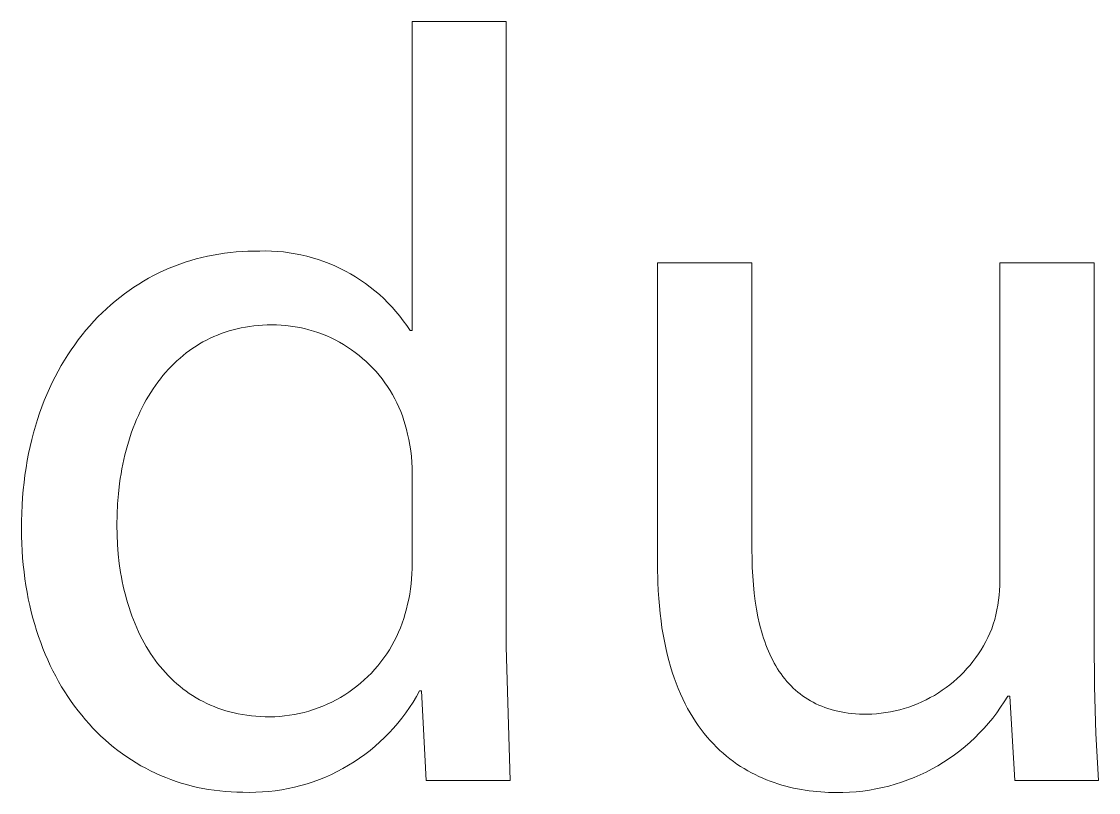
# Model space of a CAD drawing. Header units: millimetres. Extents: x 2840 to 6121, y 744 to 3036.
# Drawn here: x 5120.94 to 5154.01, y 798.66 to 822.35 of the extents above; entities that cross this region are included whole.
import ezdxf

# ---------------------------------------------------------------- set-up
doc = ezdxf.new("R2010")
doc.units = ezdxf.units.MM
doc.header["$MEASUREMENT"] = 0
doc.layers.add('Domyślny', color=7, linetype='Continuous', true_color=0x000000)

msp = doc.modelspace()

# ---------------------------------------------------------------- linework, layer by layer
at = {"layer": 'Domyślny', "color": 18, "lineweight": 15, "true_color": 0x000000}
for p, q in [((5132.936, 812.852), (5132.936, 822.347)), ((5132.936, 822.347), (5135.821, 822.347)), ((5135.821, 822.347), (5135.821, 803.139)), ((5127.175, 815.23), (5127.353, 815.251)), ((5127.353, 815.251), (5127.531, 815.268)), ((5127.531, 815.268), (5127.711, 815.279)), ((5127.711, 815.279), (5127.892, 815.287)), ((5127.892, 815.287), (5128.074, 815.289)), ((5128.074, 815.289), (5128.256, 815.297)), ((5128.256, 815.297), (5128.438, 815.299)), ((5128.438, 815.299), (5128.62, 815.294)), ((5128.62, 815.294), (5128.801, 815.284)), ((5128.801, 815.284), (5128.983, 815.267)), ((5128.983, 815.267), (5129.163, 815.244)), ((5125.802, 814.896), (5125.968, 814.954)), ((5125.968, 814.954), (5126.136, 815.007)), ((5126.136, 815.007), (5126.306, 815.055)), ((5126.306, 815.055), (5126.477, 815.099)), ((5126.477, 815.099), (5126.649, 815.139)), ((5126.649, 815.139), (5126.823, 815.174)), ((5126.823, 815.174), (5126.998, 815.204)), ((5126.998, 815.204), (5127.175, 815.23)), ((5129.163, 815.244), (5129.343, 815.215)), ((5129.343, 815.215), (5129.521, 815.179)), ((5129.521, 815.179), (5129.698, 815.138)), ((5129.698, 815.138), (5129.874, 815.09)), ((5129.874, 815.09), (5130.048, 815.037)), ((5130.048, 815.037), (5130.22, 814.977)), ((5130.22, 814.977), (5130.39, 814.912)), ((5140.475, 805.622), (5140.475, 814.931)), ((5140.475, 814.931), (5143.37, 814.931)), ((5143.37, 814.931), (5143.37, 806.124)), ((5150.986, 805.174), (5150.986, 814.931)), ((5150.986, 814.931), (5153.881, 814.931)), ((5153.881, 814.931), (5153.881, 803.36)), ((5124.997, 814.544), (5125.155, 814.623)), ((5125.155, 814.623), (5125.314, 814.698)), ((5125.314, 814.698), (5125.475, 814.768)), ((5125.475, 814.768), (5125.638, 814.834)), ((5125.638, 814.834), (5125.802, 814.896)), ((5130.39, 814.912), (5130.557, 814.841)), ((5130.557, 814.841), (5130.722, 814.764)), ((5130.722, 814.764), (5130.885, 814.682)), ((5130.885, 814.682), (5131.044, 814.594)), ((5131.044, 814.594), (5131.2, 814.5)), ((5124.389, 814.185), (5124.538, 814.281)), ((5124.538, 814.281), (5124.689, 814.373)), ((5124.689, 814.373), (5124.842, 814.46)), ((5124.842, 814.46), (5124.997, 814.544)), ((5131.2, 814.5), (5131.353, 814.402)), ((5131.353, 814.402), (5131.503, 814.298)), ((5131.503, 814.298), (5131.648, 814.189)), ((5123.957, 813.872), (5124.099, 813.98)), ((5124.099, 813.98), (5124.243, 814.085)), ((5124.243, 814.085), (5124.389, 814.185)), ((5131.648, 814.189), (5131.79, 814.075)), ((5131.79, 814.075), (5131.928, 813.956)), ((5131.928, 813.956), (5132.062, 813.833)), ((5123.546, 813.523), (5123.681, 813.643)), ((5123.681, 813.643), (5123.817, 813.76)), ((5123.817, 813.76), (5123.957, 813.872)), ((5132.062, 813.833), (5132.192, 813.705)), ((5132.192, 813.705), (5132.317, 813.573)), ((5123.159, 813.138), (5123.285, 813.27)), ((5123.285, 813.27), (5123.414, 813.398)), ((5123.414, 813.398), (5123.546, 813.523)), ((5132.317, 813.573), (5132.437, 813.437)), ((5132.437, 813.437), (5132.553, 813.296)), ((5132.553, 813.296), (5132.664, 813.152)), ((5122.915, 812.861), (5123.036, 813.001)), ((5123.036, 813.001), (5123.159, 813.138)), ((5127.686, 812.935), (5127.56, 812.907)), ((5127.814, 812.959), (5127.686, 812.935)), ((5127.944, 812.98), (5127.814, 812.959)), ((5128.075, 812.997), (5127.944, 812.98)), ((5128.209, 813.01), (5128.075, 812.997)), ((5128.344, 813.02), (5128.209, 813.01)), ((5128.481, 813.025), (5128.344, 813.02)), ((5128.62, 813.027), (5128.481, 813.025)), ((5128.765, 813.026), (5128.62, 813.027)), ((5128.91, 813.019), (5128.765, 813.026)), ((5129.054, 813.007), (5128.91, 813.019)), ((5129.198, 812.991), (5129.054, 813.007)), ((5129.341, 812.97), (5129.198, 812.991)), ((5129.484, 812.943), (5129.341, 812.97)), ((5129.625, 812.912), (5129.484, 812.943)), ((5132.664, 813.152), (5132.77, 813.004)), ((5132.77, 813.004), (5132.871, 812.852)), ((5122.683, 812.57), (5122.798, 812.717)), ((5122.798, 812.717), (5122.915, 812.861)), ((5126.73, 812.616), (5126.619, 812.561)), ((5126.843, 812.668), (5126.73, 812.616)), ((5126.957, 812.716), (5126.843, 812.668)), ((5127.074, 812.761), (5126.957, 812.716)), ((5127.193, 812.803), (5127.074, 812.761)), ((5127.313, 812.841), (5127.193, 812.803)), ((5127.435, 812.876), (5127.313, 812.841)), ((5127.56, 812.907), (5127.435, 812.876)), ((5129.766, 812.876), (5129.625, 812.912)), ((5129.905, 812.836), (5129.766, 812.876)), ((5130.042, 812.79), (5129.905, 812.836)), ((5130.178, 812.74), (5130.042, 812.79)), ((5130.312, 812.686), (5130.178, 812.74)), ((5130.444, 812.626), (5130.312, 812.686)), ((5130.574, 812.563), (5130.444, 812.626)), ((5132.871, 812.852), (5132.936, 812.852)), ((5122.463, 812.263), (5122.571, 812.418)), ((5122.571, 812.418), (5122.683, 812.57)), ((5126.196, 812.309), (5126.096, 812.239)), ((5126.299, 812.377), (5126.196, 812.309)), ((5126.404, 812.441), (5126.299, 812.377)), ((5126.511, 812.503), (5126.404, 812.441)), ((5126.619, 812.561), (5126.511, 812.503)), ((5130.702, 812.495), (5130.574, 812.563)), ((5130.828, 812.422), (5130.702, 812.495)), ((5130.951, 812.346), (5130.828, 812.422)), ((5131.071, 812.265), (5130.951, 812.346)), ((5122.157, 811.775), (5122.256, 811.941)), ((5122.256, 811.941), (5122.358, 812.104)), ((5122.358, 812.104), (5122.463, 812.263)), ((5125.806, 812.009), (5125.713, 811.926)), ((5125.9, 812.088), (5125.806, 812.009)), ((5125.997, 812.165), (5125.9, 812.088)), ((5126.096, 812.239), (5125.997, 812.165)), ((5131.188, 812.18), (5131.071, 812.265)), ((5131.303, 812.091), (5131.188, 812.18)), ((5131.414, 811.998), (5131.303, 812.091)), ((5131.522, 811.902), (5131.414, 811.998)), ((5122.061, 811.605), (5122.157, 811.775)), ((5125.448, 811.662), (5125.364, 811.568)), ((5125.535, 811.753), (5125.448, 811.662)), ((5125.623, 811.841), (5125.535, 811.753)), ((5125.713, 811.926), (5125.623, 811.841)), ((5131.627, 811.802), (5131.522, 811.902)), ((5131.728, 811.699), (5131.627, 811.802)), ((5131.826, 811.592), (5131.728, 811.699)), ((5121.881, 811.254), (5121.97, 811.431)), ((5121.97, 811.431), (5122.061, 811.605)), ((5125.203, 811.373), (5125.125, 811.271)), ((5125.283, 811.472), (5125.203, 811.373)), ((5125.364, 811.568), (5125.283, 811.472)), ((5131.92, 811.481), (5131.826, 811.592)), ((5132.01, 811.368), (5131.92, 811.481)), ((5132.096, 811.252), (5132.01, 811.368)), ((5121.715, 810.889), (5121.796, 811.073)), ((5121.796, 811.073), (5121.881, 811.254)), ((5124.906, 810.951), (5124.837, 810.839)), ((5124.977, 811.06), (5124.906, 810.951)), ((5125.05, 811.167), (5124.977, 811.06)), ((5125.125, 811.271), (5125.05, 811.167)), ((5132.178, 811.132), (5132.096, 811.252)), ((5132.257, 811.011), (5132.178, 811.132)), ((5132.331, 810.886), (5132.257, 811.011)), ((5121.563, 810.51), (5121.637, 810.701)), ((5121.637, 810.701), (5121.715, 810.889)), ((5124.771, 810.725), (5124.707, 810.608)), ((5124.837, 810.839), (5124.771, 810.725)), ((5132.4, 810.759), (5132.331, 810.886)), ((5132.465, 810.63), (5132.4, 810.759)), ((5132.526, 810.498), (5132.465, 810.63)), ((5121.427, 810.117), (5121.493, 810.315)), ((5121.493, 810.315), (5121.563, 810.51)), ((5124.585, 810.368), (5124.527, 810.245)), ((5124.645, 810.49), (5124.585, 810.368)), ((5124.707, 810.608), (5124.645, 810.49)), ((5132.583, 810.365), (5132.526, 810.498)), ((5132.634, 810.229), (5132.583, 810.365)), ((5121.365, 809.916), (5121.427, 810.117)), ((5124.42, 809.992), (5124.369, 809.862)), ((5124.472, 810.119), (5124.42, 809.992)), ((5124.527, 810.245), (5124.472, 810.119)), ((5132.681, 810.092), (5132.634, 810.229)), ((5132.724, 809.954), (5132.681, 810.092)), ((5121.252, 809.503), (5121.307, 809.711)), ((5121.307, 809.711), (5121.365, 809.916)), ((5124.321, 809.73), (5124.275, 809.596)), ((5124.369, 809.862), (5124.321, 809.73)), ((5132.761, 809.814), (5132.724, 809.954)), ((5132.794, 809.673), (5132.761, 809.814)), ((5132.832, 809.502), (5132.794, 809.673)), ((5121.202, 809.291), (5121.252, 809.503)), ((5124.191, 809.321), (5124.152, 809.181)), ((5124.232, 809.459), (5124.191, 809.321)), ((5124.275, 809.596), (5124.232, 809.459)), ((5132.864, 809.331), (5132.832, 809.502)), ((5132.891, 809.158), (5132.864, 809.331)), ((5121.114, 808.859), (5121.156, 809.077)), ((5121.156, 809.077), (5121.202, 809.291)), ((5124.116, 809.039), (5124.082, 808.896)), ((5124.152, 809.181), (5124.116, 809.039)), ((5132.911, 808.984), (5132.891, 809.158)), ((5132.925, 808.81), (5132.911, 808.984)), ((5121.044, 808.413), (5121.077, 808.638)), ((5121.077, 808.638), (5121.114, 808.859)), ((5124.051, 808.75), (5124.022, 808.603)), ((5124.082, 808.896), (5124.051, 808.75)), ((5132.934, 808.635), (5132.925, 808.81)), ((5132.936, 808.46), (5132.934, 808.635)), ((5121.015, 808.186), (5121.044, 808.413)), ((5123.971, 808.303), (5123.949, 808.15)), ((5123.995, 808.454), (5123.971, 808.303)), ((5124.022, 808.603), (5123.995, 808.454)), ((5132.936, 805.696), (5132.936, 808.46)), ((5120.991, 807.955), (5121.015, 808.186)), ((5123.949, 808.15), (5123.914, 807.841)), ((5120.956, 807.484), (5120.971, 807.721)), ((5120.971, 807.721), (5120.991, 807.955)), ((5123.914, 807.841), (5123.888, 807.525)), ((5120.946, 807.245), (5120.956, 807.484)), ((5123.888, 807.525), (5123.873, 807.203)), ((5120.939, 806.756), (5120.94, 807.002)), ((5120.94, 807.002), (5120.946, 807.245)), ((5123.873, 807.203), (5123.868, 806.876)), ((5120.942, 806.53), (5120.939, 806.756)), ((5123.868, 806.876), (5123.872, 806.576)), ((5120.948, 806.307), (5120.942, 806.53)), ((5123.872, 806.576), (5123.886, 806.28)), ((5120.959, 806.086), (5120.948, 806.307)), ((5120.974, 805.867), (5120.959, 806.086)), ((5123.886, 806.28), (5123.909, 805.988)), ((5123.909, 805.988), (5123.941, 805.701)), ((5143.37, 806.124), (5143.373, 805.844)), ((5120.993, 805.651), (5120.974, 805.867)), ((5123.941, 805.701), (5123.983, 805.418)), ((5132.936, 805.539), (5132.936, 805.696)), ((5143.373, 805.844), (5143.381, 805.571)), ((5121.016, 805.438), (5120.993, 805.651)), ((5121.043, 805.227), (5121.016, 805.438)), ((5123.983, 805.418), (5124.007, 805.278)), ((5132.92, 805.225), (5132.93, 805.382)), ((5132.93, 805.382), (5132.936, 805.539)), ((5140.484, 805.111), (5140.475, 805.622)), ((5143.381, 805.571), (5143.395, 805.303)), ((5121.074, 805.019), (5121.043, 805.227)), ((5121.109, 804.813), (5121.074, 805.019)), ((5124.007, 805.278), (5124.033, 805.14)), ((5124.033, 805.14), (5124.062, 805.003)), ((5124.062, 805.003), (5124.093, 804.867)), ((5132.884, 804.913), (5132.904, 805.069)), ((5132.904, 805.069), (5132.92, 805.225)), ((5140.494, 804.865), (5140.484, 805.111)), ((5143.395, 805.303), (5143.415, 805.041)), ((5143.415, 805.041), (5143.441, 804.786)), ((5150.976, 804.871), (5150.983, 805.022)), ((5150.983, 805.022), (5150.986, 805.174)), ((5121.148, 804.61), (5121.109, 804.813)), ((5124.093, 804.867), (5124.127, 804.733)), ((5124.127, 804.733), (5124.162, 804.601)), ((5132.829, 804.604), (5132.859, 804.758)), ((5132.859, 804.758), (5132.884, 804.913)), ((5140.509, 804.625), (5140.494, 804.865)), ((5143.441, 804.786), (5143.472, 804.538)), ((5150.945, 804.57), (5150.963, 804.72)), ((5150.963, 804.72), (5150.976, 804.871)), ((5121.191, 804.41), (5121.148, 804.61)), ((5121.238, 804.212), (5121.191, 804.41)), ((5124.162, 804.601), (5124.2, 804.47)), ((5124.2, 804.47), (5124.24, 804.34)), ((5124.24, 804.34), (5124.283, 804.213)), ((5132.761, 804.303), (5132.794, 804.45)), ((5132.794, 804.45), (5132.829, 804.604)), ((5140.528, 804.391), (5140.509, 804.625)), ((5140.551, 804.163), (5140.528, 804.391)), ((5143.472, 804.538), (5143.51, 804.296)), ((5150.895, 804.271), (5150.923, 804.42)), ((5150.923, 804.42), (5150.945, 804.57)), ((5121.288, 804.018), (5121.238, 804.212)), ((5121.343, 803.826), (5121.288, 804.018)), ((5124.283, 804.213), (5124.328, 804.087)), ((5124.328, 804.087), (5124.375, 803.963)), ((5132.63, 803.867), (5132.679, 804.011)), ((5132.679, 804.011), (5132.722, 804.156)), ((5132.722, 804.156), (5132.761, 804.303)), ((5140.578, 803.94), (5140.551, 804.163)), ((5143.51, 804.296), (5143.555, 804.062)), ((5143.555, 804.062), (5143.606, 803.834)), ((5150.825, 803.977), (5150.862, 804.123)), ((5150.862, 804.123), (5150.895, 804.271)), ((5121.4, 803.637), (5121.343, 803.826)), ((5124.375, 803.963), (5124.424, 803.84)), ((5124.424, 803.84), (5124.476, 803.72)), ((5124.476, 803.72), (5124.53, 803.601)), ((5132.518, 803.586), (5132.577, 803.725)), ((5132.577, 803.725), (5132.63, 803.867)), ((5140.608, 803.723), (5140.578, 803.94)), ((5140.643, 803.511), (5140.608, 803.723)), ((5143.606, 803.834), (5143.634, 803.724)), ((5143.634, 803.724), (5143.663, 803.615)), ((5150.678, 803.555), (5150.734, 803.688)), ((5150.734, 803.688), (5150.782, 803.832)), ((5150.782, 803.832), (5150.825, 803.977)), ((5121.462, 803.451), (5121.4, 803.637)), ((5121.527, 803.267), (5121.462, 803.451)), ((5124.53, 803.601), (5124.586, 803.484)), ((5124.586, 803.484), (5124.645, 803.37)), ((5124.645, 803.37), (5124.706, 803.257)), ((5132.387, 803.313), (5132.455, 803.448)), ((5132.455, 803.448), (5132.518, 803.586)), ((5140.681, 803.306), (5140.643, 803.511)), ((5143.663, 803.615), (5143.695, 803.508)), ((5143.695, 803.508), (5143.728, 803.403)), ((5143.728, 803.403), (5143.762, 803.3)), ((5150.551, 803.295), (5150.617, 803.424)), ((5150.617, 803.424), (5150.678, 803.555)), ((5153.881, 803.36), (5153.888, 801.917)), ((5121.596, 803.087), (5121.527, 803.267)), ((5121.668, 802.91), (5121.596, 803.087)), ((5124.706, 803.257), (5124.769, 803.147)), ((5124.769, 803.147), (5124.835, 803.038)), ((5124.835, 803.038), (5124.902, 802.932)), ((5132.155, 802.922), (5132.236, 803.049)), ((5132.236, 803.049), (5132.314, 803.18)), ((5132.314, 803.18), (5132.387, 803.313)), ((5135.821, 803.139), (5135.941, 799.031)), ((5140.723, 803.105), (5140.681, 803.306)), ((5140.768, 802.91), (5140.723, 803.105)), ((5143.762, 803.3), (5143.799, 803.198)), ((5143.799, 803.198), (5143.837, 803.099)), ((5143.837, 803.099), (5143.878, 803.002)), ((5150.329, 802.924), (5150.407, 803.045)), ((5150.407, 803.045), (5150.481, 803.169)), ((5150.481, 803.169), (5150.551, 803.295)), ((5121.743, 802.736), (5121.668, 802.91)), ((5121.822, 802.565), (5121.743, 802.736)), ((5124.902, 802.932), (5124.972, 802.828)), ((5124.972, 802.828), (5125.045, 802.727)), ((5125.045, 802.727), (5125.119, 802.628)), ((5131.978, 802.676), (5132.068, 802.797)), ((5132.068, 802.797), (5132.155, 802.922)), ((5140.816, 802.721), (5140.768, 802.91)), ((5140.868, 802.536), (5140.816, 802.721)), ((5143.878, 803.002), (5143.919, 802.907)), ((5143.919, 802.907), (5143.963, 802.814)), ((5143.963, 802.814), (5144.009, 802.724)), ((5144.009, 802.724), (5144.056, 802.635)), ((5150.069, 802.577), (5150.159, 802.69)), ((5150.159, 802.69), (5150.246, 802.805)), ((5150.246, 802.805), (5150.329, 802.924)), ((5121.904, 802.397), (5121.822, 802.565)), ((5121.99, 802.232), (5121.904, 802.397)), ((5125.119, 802.628), (5125.196, 802.531)), ((5125.196, 802.531), (5125.276, 802.437)), ((5125.276, 802.437), (5125.357, 802.345)), ((5131.682, 802.331), (5131.784, 802.442)), ((5131.784, 802.442), (5131.883, 802.557)), ((5131.883, 802.557), (5131.978, 802.676)), ((5140.923, 802.357), (5140.868, 802.536)), ((5140.982, 802.183), (5140.923, 802.357)), ((5144.056, 802.635), (5144.106, 802.548)), ((5144.106, 802.548), (5144.157, 802.464)), ((5144.157, 802.464), (5144.21, 802.382)), ((5144.21, 802.382), (5144.265, 802.302)), ((5149.775, 802.259), (5149.876, 802.362)), ((5149.876, 802.362), (5149.974, 802.468)), ((5149.974, 802.468), (5150.069, 802.577)), ((5122.078, 802.071), (5121.99, 802.232)), ((5122.17, 801.912), (5122.078, 802.071)), ((5125.357, 802.345), (5125.441, 802.255)), ((5125.441, 802.255), (5125.527, 802.169)), ((5125.527, 802.169), (5125.615, 802.085)), ((5125.615, 802.085), (5125.706, 802.003)), ((5131.234, 801.923), (5131.351, 802.019)), ((5131.351, 802.019), (5131.465, 802.119)), ((5131.465, 802.119), (5131.575, 802.223)), ((5131.575, 802.223), (5131.682, 802.331)), ((5141.043, 802.015), (5140.982, 802.183)), ((5144.265, 802.302), (5144.322, 802.224)), ((5144.322, 802.224), (5144.382, 802.149)), ((5144.382, 802.149), (5144.443, 802.076)), ((5144.443, 802.076), (5144.506, 802.005)), ((5149.449, 801.973), (5149.561, 802.064)), ((5149.561, 802.064), (5149.67, 802.16)), ((5149.67, 802.16), (5149.775, 802.259)), ((5122.265, 801.757), (5122.17, 801.912)), ((5122.364, 801.606), (5122.265, 801.757)), ((5125.706, 802.003), (5125.799, 801.925)), ((5125.799, 801.925), (5125.894, 801.849)), ((5125.894, 801.849), (5125.992, 801.776)), ((5125.992, 801.776), (5126.091, 801.706)), ((5126.091, 801.706), (5126.193, 801.639)), ((5130.863, 801.66), (5130.989, 801.744)), ((5130.989, 801.744), (5131.113, 801.831)), ((5131.113, 801.831), (5131.234, 801.923)), ((5133.166, 801.784), (5133.068, 801.61)), ((5133.22, 801.784), (5133.166, 801.784)), ((5133.362, 799.031), (5133.22, 801.784)), ((5141.108, 801.851), (5141.043, 802.015)), ((5141.175, 801.692), (5141.108, 801.851)), ((5141.245, 801.538), (5141.175, 801.692)), ((5144.506, 802.005), (5144.571, 801.937)), ((5144.571, 801.937), (5144.638, 801.871)), ((5144.638, 801.871), (5144.707, 801.807)), ((5144.707, 801.807), (5144.778, 801.746)), ((5144.778, 801.746), (5144.852, 801.688)), ((5144.852, 801.688), (5144.927, 801.631)), ((5148.973, 801.646), (5149.096, 801.722)), ((5149.096, 801.722), (5149.217, 801.801)), ((5149.217, 801.801), (5149.335, 801.885)), ((5149.335, 801.885), (5149.449, 801.973)), ((5153.888, 801.917), (5153.932, 800.474)), ((5122.465, 801.457), (5122.364, 801.606)), ((5122.569, 801.312), (5122.465, 801.457)), ((5126.193, 801.639), (5126.298, 801.574)), ((5126.298, 801.574), (5126.404, 801.513)), ((5126.404, 801.513), (5126.513, 801.455)), ((5126.513, 801.455), (5126.625, 801.4)), ((5126.625, 801.4), (5126.738, 801.349)), ((5130.19, 801.313), (5130.33, 801.373)), ((5130.33, 801.373), (5130.467, 801.438)), ((5130.467, 801.438), (5130.601, 801.507)), ((5130.601, 801.507), (5130.733, 801.581)), ((5130.733, 801.581), (5130.863, 801.66)), ((5132.965, 801.439), (5132.856, 801.271)), ((5133.068, 801.61), (5132.965, 801.439)), ((5141.318, 801.389), (5141.245, 801.538)), ((5141.394, 801.245), (5141.318, 801.389)), ((5144.927, 801.631), (5145.005, 801.578)), ((5145.005, 801.578), (5145.085, 801.527)), ((5145.085, 801.527), (5145.167, 801.478)), ((5145.167, 801.478), (5145.251, 801.432)), ((5145.251, 801.432), (5145.337, 801.388)), ((5145.337, 801.388), (5145.426, 801.348)), ((5148.322, 801.335), (5148.457, 801.388)), ((5148.457, 801.388), (5148.589, 801.446)), ((5148.589, 801.446), (5148.719, 801.508)), ((5148.719, 801.508), (5148.847, 801.575)), ((5148.847, 801.575), (5148.973, 801.646)), ((5151.12, 801.449), (5151.007, 801.278)), ((5151.226, 801.623), (5151.12, 801.449)), ((5151.292, 801.623), (5151.226, 801.623)), ((5151.445, 799.033), (5151.292, 801.623)), ((5122.676, 801.171), (5122.569, 801.312)), ((5122.786, 801.033), (5122.676, 801.171)), ((5122.899, 800.898), (5122.786, 801.033)), ((5126.738, 801.349), (5126.854, 801.3)), ((5126.854, 801.3), (5126.972, 801.255)), ((5126.972, 801.255), (5127.092, 801.213)), ((5127.092, 801.213), (5127.215, 801.175)), ((5127.215, 801.175), (5127.34, 801.14)), ((5127.34, 801.14), (5127.467, 801.108)), ((5127.467, 801.108), (5127.596, 801.08)), ((5127.596, 801.08), (5127.728, 801.056)), ((5127.728, 801.056), (5127.862, 801.035)), ((5127.862, 801.035), (5127.998, 801.018)), ((5129.019, 801.013), (5129.17, 801.033)), ((5129.17, 801.033), (5129.319, 801.057)), ((5129.319, 801.057), (5129.468, 801.087)), ((5129.468, 801.087), (5129.615, 801.122)), ((5129.615, 801.122), (5129.762, 801.162)), ((5129.762, 801.162), (5129.906, 801.207)), ((5129.906, 801.207), (5130.049, 801.258)), ((5130.049, 801.258), (5130.19, 801.313)), ((5132.742, 801.107), (5132.622, 800.947)), ((5132.856, 801.271), (5132.742, 801.107)), ((5141.473, 801.106), (5141.394, 801.245)), ((5141.554, 800.971), (5141.473, 801.106)), ((5145.426, 801.348), (5145.517, 801.309)), ((5145.517, 801.309), (5145.61, 801.274)), ((5145.61, 801.274), (5145.705, 801.241)), ((5145.705, 801.241), (5145.803, 801.211)), ((5145.803, 801.211), (5145.903, 801.184)), ((5145.903, 801.184), (5146.005, 801.159)), ((5146.005, 801.159), (5146.11, 801.137)), ((5146.11, 801.137), (5146.217, 801.119)), ((5146.217, 801.119), (5146.327, 801.102)), ((5146.327, 801.102), (5146.438, 801.089)), ((5146.438, 801.089), (5146.553, 801.079)), ((5146.553, 801.079), (5146.67, 801.072)), ((5146.67, 801.072), (5146.789, 801.067)), ((5146.789, 801.067), (5146.91, 801.066)), ((5146.91, 801.066), (5147.055, 801.07)), ((5147.055, 801.07), (5147.199, 801.08)), ((5147.199, 801.08), (5147.343, 801.095)), ((5147.343, 801.095), (5147.486, 801.115)), ((5147.486, 801.115), (5147.628, 801.139)), ((5147.628, 801.139), (5147.769, 801.169)), ((5147.769, 801.169), (5147.91, 801.203)), ((5147.91, 801.203), (5148.049, 801.242)), ((5148.049, 801.242), (5148.186, 801.286)), ((5148.186, 801.286), (5148.322, 801.335)), ((5150.889, 801.112), (5150.765, 800.949)), ((5151.007, 801.278), (5150.889, 801.112)), ((5123.015, 800.767), (5122.899, 800.898)), ((5123.133, 800.64), (5123.015, 800.767)), ((5127.998, 801.018), (5128.136, 801.004)), ((5128.136, 801.004), (5128.277, 800.995)), ((5128.277, 800.995), (5128.42, 800.989)), ((5128.42, 800.989), (5128.566, 800.987)), ((5128.566, 800.987), (5128.717, 800.99)), ((5128.717, 800.99), (5128.869, 800.999)), ((5128.869, 800.999), (5129.019, 801.013)), ((5132.496, 800.791), (5132.366, 800.64)), ((5132.622, 800.947), (5132.496, 800.791)), ((5141.637, 800.841), (5141.554, 800.971)), ((5141.723, 800.715), (5141.637, 800.841)), ((5141.811, 800.594), (5141.723, 800.715)), ((5150.636, 800.791), (5150.501, 800.638)), ((5150.765, 800.949), (5150.636, 800.791)), ((5123.255, 800.516), (5123.133, 800.64)), ((5123.379, 800.396), (5123.255, 800.516)), ((5123.505, 800.279), (5123.379, 800.396)), ((5132.23, 800.493), (5132.09, 800.351)), ((5132.366, 800.64), (5132.23, 800.493)), ((5141.901, 800.477), (5141.811, 800.594)), ((5141.994, 800.364), (5141.901, 800.477)), ((5142.088, 800.256), (5141.994, 800.364)), ((5150.362, 800.489), (5150.217, 800.345)), ((5150.501, 800.638), (5150.362, 800.489)), ((5153.932, 800.474), (5154.012, 799.033)), ((5123.634, 800.167), (5123.505, 800.279)), ((5123.766, 800.058), (5123.634, 800.167)), ((5123.9, 799.953), (5123.766, 800.058)), ((5131.795, 800.081), (5131.641, 799.954)), ((5131.945, 800.213), (5131.795, 800.081)), ((5132.09, 800.351), (5131.945, 800.213)), ((5142.185, 800.152), (5142.088, 800.256)), ((5142.283, 800.052), (5142.185, 800.152)), ((5142.383, 799.956), (5142.283, 800.052)), ((5149.914, 800.071), (5149.755, 799.943)), ((5150.068, 800.205), (5149.914, 800.071)), ((5150.217, 800.345), (5150.068, 800.205)), ((5124.036, 799.851), (5123.9, 799.953)), ((5124.175, 799.754), (5124.036, 799.851)), ((5124.316, 799.66), (5124.175, 799.754)), ((5131.32, 799.715), (5131.153, 799.604)), ((5131.482, 799.832), (5131.32, 799.715)), ((5131.641, 799.954), (5131.482, 799.832)), ((5142.485, 799.865), (5142.383, 799.956)), ((5142.589, 799.777), (5142.485, 799.865)), ((5142.694, 799.693), (5142.589, 799.777)), ((5149.592, 799.82), (5149.425, 799.702)), ((5149.755, 799.943), (5149.592, 799.82)), ((5124.46, 799.571), (5124.316, 799.66)), ((5124.605, 799.485), (5124.46, 799.571)), ((5124.753, 799.404), (5124.605, 799.485)), ((5124.903, 799.327), (5124.753, 799.404)), ((5130.81, 799.4), (5130.633, 799.306)), ((5130.983, 799.499), (5130.81, 799.4)), ((5131.153, 799.604), (5130.983, 799.499)), ((5142.801, 799.613), (5142.694, 799.693)), ((5142.909, 799.536), (5142.801, 799.613)), ((5143.019, 799.464), (5142.909, 799.536)), ((5143.13, 799.395), (5143.019, 799.464)), ((5143.242, 799.329), (5143.13, 799.395)), ((5148.902, 799.384), (5148.721, 799.29)), ((5149.08, 799.484), (5148.902, 799.384)), ((5149.255, 799.59), (5149.08, 799.484)), ((5149.425, 799.702), (5149.255, 799.59)), ((5125.056, 799.253), (5124.903, 799.327)), ((5125.21, 799.184), (5125.056, 799.253)), ((5125.366, 799.119), (5125.21, 799.184)), ((5125.524, 799.058), (5125.366, 799.119)), ((5125.684, 799.002), (5125.524, 799.058)), ((5130.086, 799.062), (5129.898, 798.993)), ((5130.271, 799.137), (5130.086, 799.062)), ((5130.454, 799.219), (5130.271, 799.137)), ((5130.633, 799.306), (5130.454, 799.219)), ((5143.355, 799.267), (5143.242, 799.329)), ((5143.469, 799.209), (5143.355, 799.267)), ((5143.584, 799.154), (5143.469, 799.209)), ((5143.7, 799.102), (5143.584, 799.154)), ((5143.816, 799.053), (5143.7, 799.102)), ((5143.934, 799.008), (5143.816, 799.053)), ((5148.16, 799.046), (5147.967, 798.977)), ((5148.349, 799.121), (5148.16, 799.046)), ((5148.537, 799.202), (5148.349, 799.121)), ((5148.721, 799.29), (5148.537, 799.202)), ((5125.846, 798.95), (5125.684, 799.002)), ((5126.01, 798.902), (5125.846, 798.95)), ((5126.175, 798.859), (5126.01, 798.902)), ((5126.342, 798.819), (5126.175, 798.859)), ((5126.511, 798.785), (5126.342, 798.819)), ((5126.681, 798.755), (5126.511, 798.785)), ((5126.853, 798.729), (5126.681, 798.755)), ((5127.027, 798.708), (5126.853, 798.729)), ((5128.733, 798.717), (5128.534, 798.694)), ((5128.93, 798.746), (5128.733, 798.717)), ((5129.127, 798.783), (5128.93, 798.746)), ((5129.322, 798.825), (5129.127, 798.783)), ((5129.516, 798.875), (5129.322, 798.825)), ((5129.708, 798.931), (5129.516, 798.875)), ((5129.898, 798.993), (5129.708, 798.931)), ((5135.941, 799.031), (5133.362, 799.031)), ((5144.052, 798.966), (5143.934, 799.008)), ((5144.17, 798.927), (5144.052, 798.966)), ((5144.289, 798.89), (5144.17, 798.927)), ((5144.409, 798.857), (5144.289, 798.89)), ((5144.529, 798.827), (5144.409, 798.857)), ((5144.649, 798.799), (5144.529, 798.827)), ((5144.769, 798.774), (5144.649, 798.799)), ((5144.889, 798.752), (5144.769, 798.774)), ((5145.009, 798.732), (5144.889, 798.752)), ((5145.129, 798.715), (5145.009, 798.732)), ((5145.249, 798.701), (5145.129, 798.715)), ((5146.977, 798.734), (5146.775, 798.706)), ((5147.178, 798.769), (5146.977, 798.734)), ((5147.378, 798.811), (5147.178, 798.769)), ((5147.576, 798.86), (5147.378, 798.811)), ((5147.773, 798.915), (5147.576, 798.86)), ((5147.967, 798.977), (5147.773, 798.915)), ((5154.012, 799.033), (5151.445, 799.033)), ((5127.202, 798.692), (5127.027, 798.708)), ((5127.378, 798.68), (5127.202, 798.692)), ((5127.556, 798.673), (5127.378, 798.68)), ((5127.735, 798.671), (5127.556, 798.673)), ((5127.935, 798.666), (5127.735, 798.671)), ((5128.135, 798.669), (5127.935, 798.666)), ((5128.335, 798.678), (5128.135, 798.669)), ((5128.534, 798.694), (5128.335, 798.678)), ((5145.368, 798.689), (5145.249, 798.701)), ((5145.488, 798.679), (5145.368, 798.689)), ((5145.607, 798.671), (5145.488, 798.679)), ((5145.725, 798.666), (5145.607, 798.671)), ((5145.843, 798.663), (5145.725, 798.666)), ((5145.96, 798.662), (5145.843, 798.663)), ((5146.164, 798.662), (5145.96, 798.662)), ((5146.368, 798.67), (5146.164, 798.662)), ((5146.572, 798.684), (5146.368, 798.67)), ((5146.775, 798.706), (5146.572, 798.684))]:
    msp.add_line(p, q, dxfattribs=at)

doc.saveas('drawing.dxf')
